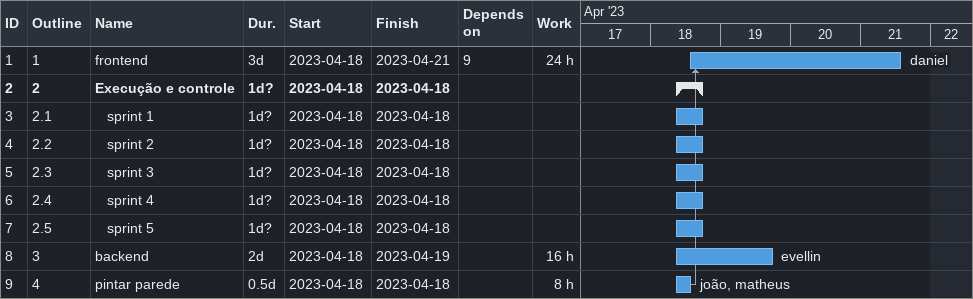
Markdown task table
| ID | WBS | Task | Duration | Start | Finish | Predecessors | Resources | Work (h) |
|---|---|---|---|---|---|---|---|---|
| 1 | 1 | frontend | 3d | 2023-04-18 | 2023-04-21 | 9 | daniel | 24 |
| 2 | 2 | **Execução e controle** | 1d? | 2023-04-18 | 2023-04-18 |  |  |  |
| 3 | 2.1 | sprint 1 | 1d? | 2023-04-18 | 2023-04-18 |  |  |  |
| 4 | 2.2 | sprint 2 | 1d? | 2023-04-18 | 2023-04-18 |  |  |  |
| 5 | 2.3 | sprint 3 | 1d? | 2023-04-18 | 2023-04-18 |  |  |  |
| 6 | 2.4 | sprint 4 | 1d? | 2023-04-18 | 2023-04-18 |  |  |  |
| 7 | 2.5 | sprint 5 | 1d? | 2023-04-18 | 2023-04-18 |  |  |  |
| 8 | 3 | backend | 2d | 2023-04-18 | 2023-04-19 |  | evellin | 16 |
| 9 | 4 | pintar parede | 0.5d | 2023-04-18 | 2023-04-18 |  | joão, matheus | 8 |
